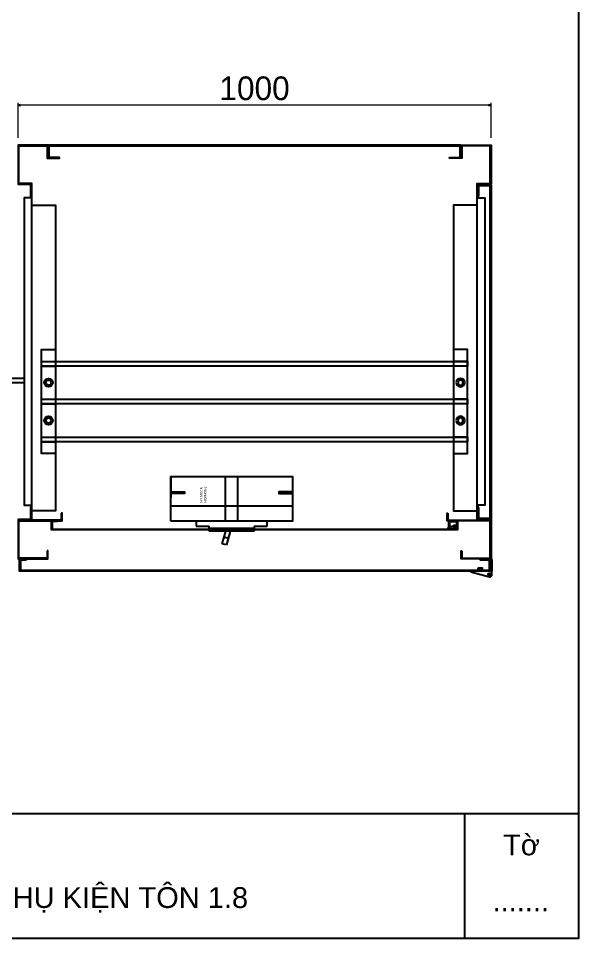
# Model space of a CAD drawing. Header units: millimetres. Extents: x 0 to 6523, y 0 to 4612.
# Drawn here: x 5338 to 6523, y 0 to 1944 of the extents above; entities that cross this region are included whole.
import ezdxf

# ---------------------------------------------------------------- set-up
doc = ezdxf.new("R2010")
doc.units = ezdxf.units.MM
doc.layers.add('DIM', color=253, linetype='Continuous')
doc.layers.add('Ghi chu', color=7, linetype='Continuous')
doc.styles.add('Arial', font='arial.ttf')
doc.dimstyles.new('CNC', dxfattribs={"dimtxt": 50, "dimasz": 5, "dimexe": 5, "dimexo": 15, "dimgap": 10, "dimtad": 1, "dimdec": 0, "dimtxsty": 'Standard', "dimblk": 'OPEN30', "dimcen": 10, "dimclrd": 5, "dimclre": 5, "dimclrt": 3, "dimazin": 3, "dimtfac": 1, "dimtdec": 0, "dimtmove": 0, "dimatfit": 3, "dimldrblk": 'ARCHTICK', "dimlwd": 9, "dimlwe": 9})

# ---------------------------------------------------------------- blocks, each defined once
blk = doc.blocks.new('HL044-2')
at = {"color": 1}
for p, q in [((0, -3), (0, 0)), ((0, 0), (23, 0)), ((4, -3), (4, 0)), ((10, -3), (10, 0)), ((22, -3), (0, -3)), ((22, -3), (22, -26)), ((25, -2), (25, -3)), ((25, -3), (25, -26)), ((25, -26), (-20, -26)), ((-20, -26), (-20, -28)), ((-20, -28), (19.5, -38.5)), ((-3, -19.5), (-3, -26)), ((-3, -19.5), (3, -20.1)), ((-3, -20.5), (3, -21.1)), ((-3, -21.5), (3, -22.1)), ((-3, -22.5), (3, -23.1)), ((-3, -23.5), (3, -24.1)), ((-3, -24.5), (3, -25.1)), ((-3, -25.5), (2.3, -26)), ((3, -19.5), (3, -26)), ((25, -33), (25, -26))]:
    blk.add_line(p, q, dxfattribs=at)
blk.add_lwpolyline([(-4, -19.5), (4, -19.5), (4, -26), (-4, -26)], close=True, dxfattribs=at)
blk.add_circle((19.5, -33), 2.5, dxfattribs=at)
for centre, radius, start, end in [((23, -2), 2, 0, 90), ((19.5, -33), 5.5, 270, 0)]:
    blk.add_arc(centre, radius, start, end, dxfattribs=at)
blk = doc.blocks.new('*D12')
at = {"color": 0, "linetype": 'ByBlock', "lineweight": -2}
for p, q in [((5337.4, 1760.5), (5342.4, 1761.8)), ((5342.4, 1759.1), (5337.4, 1760.5)), ((5337.4, 1760.5), (5342.4, 1760.5)), ((6332.4, 1761.8), (6337.4, 1760.5)), ((6337.4, 1760.5), (6332.4, 1759.1)), ((6337.4, 1760.5), (6332.4, 1760.5))]:
    blk.add_line(p, q, dxfattribs=at)
at = {"layer": 'Defpoints', "color": 0, "transparency": 16777216}
for p in [(5337.4, 1760.5), (5337.4, 1676.5), (6337.4, 1676.5)]:
    blk.add_point(p, dxfattribs=at)
at = {"layer": 'DIM', "color": 5, "lineweight": 9, "transparency": 16777216}
for p, q in [((5337.4, 1691.5), (5337.4, 1765.5)), ((6332.4, 1760.5), (5342.4, 1760.5)), ((6337.4, 1691.5), (6337.4, 1765.5))]:
    blk.add_line(p, q, dxfattribs=at)
at = {"layer": 'DIM', "color": 3, "transparency": 16777216, "insert": (5837.4, 1796), "char_height": 50, "attachment_point": 5}
blk.add_mtext('1000', dxfattribs=at)
blk = doc.blocks.new('_ArchTick')
at = {"color": 0, "const_width": 0.15}
blk.add_lwpolyline([(-0.5, -0.5), (0.5, 0.5)], dxfattribs=at)
blk = doc.blocks.new('_Open30')
at = {"color": 0, "linetype": 'ByBlock', "lineweight": -2}
for p, q in [((-1, 0.27), (0, 0)), ((0, 0), (-1, -0.27)), ((0, 0), (-1, 0))]:
    blk.add_line(p, q, dxfattribs=at)
blk = doc.blocks.new('HL036-1-2')
at = {"layer": 'Ghi chu', "color": 1}
for p, q in [((-3, 17.8), (-18.9, 17.8)), ((-18.9, 15.8), (-18.9, 17.8)), ((-12.1, 15.8), (-18.9, 15.8)), ((-16.4, 1), (-16.4, 14)), ((-15.6, 15), (-3.9, 17.7)), ((0, 0), (-15.4, 0)), ((-14.4, 3), (-14.4, 11.9)), ((0, 2), (-13.4, 2)), ((-13.1, 12.8), (-4.3, 9.8)), ((-6.2, 2), (-6.2, 0)), ((-1.2, 2), (-1.2, 0)), ((0, 0), (0, 2))]:
    blk.add_line(p, q, dxfattribs=at)
for radius in [4.1, 2.1]:
    blk.add_circle((-3, 13.7), radius, dxfattribs=at)
for centre, start, end in [((-15.4, 14), 102.9616, 180), ((-15.4, 1), 180, 270), ((-13.4, 11.9), 71.3254, 180), ((-13.4, 3), 180, 270)]:
    blk.add_arc(centre, 1, start, end, dxfattribs=at)
blk = doc.blocks.new('HYUNDAI MCCB HGM400-L')
at = {"color": 0}
for p, q in [((-21936.4, 7421.1), (-21936.4, 7164.1)), ((-21910.3, 7421.1), (-21918.3, 7421.1)), ((-21873.8, 7421.1), (-21910.3, 7421.1)), ((-21968.8, 7367.6), (-21978.8, 7367.6)), ((-21978.8, 7367.6), (-21978.8, 7340.1)), ((-21968.8, 7292.6), (-21968.8, 7367.6)), ((-21989.8, 7245.1), (-21989.8, 7340.1)), ((-21989.8, 7340.1), (-21983.8, 7340.1)), ((-21983.8, 7245.1), (-21983.8, 7340.1)), ((-21983.8, 7340.1), (-21978.8, 7340.1)), ((-22018.8, 7303.6), (-22016.1, 7312.8)), ((-22016.1, 7312.8), (-21989.8, 7305)), ((-21989.8, 7295.9), (-22018.8, 7303.6)), ((-22001.6, 7308.5), (-22004.3, 7299.7)), ((-21968.8, 7305.9), (-21873.8, 7305.9)), ((-21968.8, 7279.3), (-21873.8, 7279.3)), ((-21983.8, 7245.1), (-21989.8, 7245.1)), ((-21978.8, 7245.1), (-21983.8, 7245.1)), ((-21978.8, 7245.1), (-21978.8, 7217.6)), ((-21978.8, 7217.6), (-21968.8, 7217.6)), ((-21910.3, 7164.1), (-21918.3, 7164.1))]:
    blk.add_line(p, q, dxfattribs=at)
blk.add_lwpolyline([(-21968.8, 7421.1), (-21873.8, 7421.1), (-21873.8, 7164.1), (-21968.8, 7164.1)], close=True, dxfattribs=at)
at = {"color": 4}
for points in [[(-21910.3, 7421.1), (-21906.3, 7421.1), (-21906.3, 7392.1), (-21910.3, 7392.1)], [(-21910.3, 7164.1), (-21906.3, 7164.1), (-21906.3, 7193.1), (-21910.3, 7193.1)]]:
    blk.add_lwpolyline(points, close=True, dxfattribs=at)
at = {"insert": (-21928.9, 7359.4), "char_height": 5, "attachment_point": 1}
blk.add_mtext_dynamic_manual_height_columns('{\\C1;HD MCCB\\PHGM400-L}', width=37.687, gutter_width=1, heights=[0], dxfattribs=at)
blk = doc.blocks.new('*U10654')
at = {"color": 252}
for p, q in [((-85, 35), (-85, 5)), ((-75, 35), (-75, 5)), ((-5, 35), (-5, 5)), ((5, 35), (5, 5)), ((75, 35), (75, 5)), ((85, 35), (85, 5))]:
    blk.add_line(p, q, dxfattribs=at)
at = {"color": 1}
blk.add_lwpolyline([(-110, 5), (-110, 35), (110, 35), (110, 5)], close=True, dxfattribs=at)
at = {"color": 252}
for centre, radius in [((-40, 20), 9), ((-40, 20), 5.5), ((40, 20), 9), ((40, 20), 5.5)]:
    blk.add_circle(centre, radius, dxfattribs=at)
blk = doc.blocks.new('KHUNG CHUẨN')
at = {"color": 7}
for p, q in [((19889.25, -28535.16), (16919.25, -28535.16)), ((19779.25, -28535.16), (19779.25, -28655.16))]:
    blk.add_line(p, q, dxfattribs=at)
blk.add_lwpolyline([(16919.25, -26555.16), (19889.25, -26555.16), (19889.25, -28655.16), (16919.25, -28655.16)], close=True, dxfattribs=at)
at = {"color": 2, "insert": (19834.25, -28565.16), "char_height": 20, "width": 110, "attachment_point": 5, "style": 'Arial'}
blk.add_mtext('Tờ', dxfattribs=at)
at = {"color": 3, "style": 'Arial'}
for tag, p in [('#01', (17055.57, -28580.1)), ('#02', (17431.39, -28580.1)), ('#03', (18030.58, -28580.1)), ('#08', (18751.7, -28580.1)), ('#10', (19064.78, -28580.1)), ('#11', (19060.3, -28625.69)), ('#12', (19806.46, -28628.91)), ('#04', (17024.77, -28634.62)), ('#05', (17308.45, -28633.02)), ('#06', (17632.65, -28633.73)), ('#07', (18002.01, -28634.74)), ('#09', (18753.85, -28632.6))]:
    blk.add_attdef(tag, p, '', height=20, dxfattribs=at)

msp = doc.modelspace()

# ---------------------------------------------------------------- linework, layer by layer
at = {"color": 7}
for points in [[(5365.4, 1568.5), (5365.4, 1595), (5338.9, 1595), (5338.9, 1675), (5398.9, 1675), (5398.9, 1648.5), (5425.4, 1648.5), (5425.4, 1650), (5400.4, 1650), (5400.4, 1676.5), (5337.4, 1676.5), (5337.4, 1593.5), (5363.9, 1593.5), (5363.9, 1568.5)], [(5403.4, 1651), (5403.4, 1675), (6271.4, 1675), (6271.4, 1651), (6272.9, 1651), (6272.9, 1676.5), (5401.9, 1676.5), (5401.9, 1651)], [(6309.4, 1568.5), (6309.4, 1595), (6335.9, 1595), (6335.9, 1675), (6275.9, 1675), (6275.9, 1648.5), (6249.4, 1648.5), (6249.4, 1650), (6274.4, 1650), (6274.4, 1676.5), (6337.4, 1676.5), (6337.4, 1593.5), (6310.9, 1593.5), (6310.9, 1568.5)], [(6311.9, 888.5), (6335.9, 888.5), (6335.9, 1590.5), (6311.9, 1590.5), (6311.9, 1592), (6337.4, 1592), (6337.4, 887), (6311.9, 887)], [(5398.9, 819), (5398.9, 804), (5338.9, 804), (5338.9, 884), (5365.4, 884), (5365.4, 910.5), (5363.9, 910.5), (5363.9, 885.5), (5337.4, 885.5), (5337.4, 802.5), (5400.4, 802.5), (5400.4, 819)], [(6275.9, 819), (6275.9, 804), (6335.9, 804), (6335.9, 884), (6309.4, 884), (6309.4, 910.5), (6310.9, 910.5), (6310.9, 885.5), (6337.4, 885.5), (6337.4, 802.5), (6274.4, 802.5), (6274.4, 819)], [(5354.4, 799.5), (5342.4, 799.5), (5342.4, 778.5), (6334.4, 778.5), (6334.4, 799.5), (6322.4, 799.5), (6322.4, 801.5), (6336.4, 801.5), (6336.4, 776.5), (5340.4, 776.5), (5340.4, 801.5), (5354.4, 801.5)]]:
    msp.add_lwpolyline(points, close=True, dxfattribs=at)
at = {"color": 8}
for points in [[(5365.4, 915.5), (5365.4, 885.5), (5366.9, 885.5), (5366.9, 1595), (5365.4, 1595), (5365.4, 1565), (5350.4, 1565), (5350.4, 915.5), (5365.4, 915.5)], [(6309.4, 915.5), (6309.4, 885.5), (6307.9, 885.5), (6307.9, 1595), (6309.4, 1595), (6309.4, 1565), (6324.4, 1565), (6324.4, 915.5), (6309.4, 915.5)]]:
    msp.add_lwpolyline(points, dxfattribs=at)
at = {"color": 46, "ltscale": 3}
for points in [[(5366.9, 1549.4), (5416.9, 1549.4), (5416.9, 903.5), (5366.9, 903.5)], [(6307.9, 1549.4), (6257.9, 1549.4), (6257.9, 903.5), (6307.9, 903.5)]]:
    msp.add_lwpolyline(points, close=True, dxfattribs=at)
at = {"color": 2, "ltscale": 3}
for points in [[(5386.9, 1219.5), (6287.9, 1219.5), (6287.9, 1209.5), (5386.9, 1209.5)], [(5386.9, 1139.5), (6287.9, 1139.5), (6287.9, 1129.5), (5386.9, 1129.5)], [(5386.9, 1059.5), (6287.9, 1059.5), (6287.9, 1049.5), (5386.9, 1049.5)]]:
    msp.add_lwpolyline(points, close=True, dxfattribs=at)
at = {"color": 1, "ltscale": 3}
msp.add_lwpolyline([(4476.9, 1184), (5350.4, 1184), (5350.4, 1174), (4476.9, 1174)], close=True, dxfattribs=at)
at = {"color": 3}
for points in [[(5428.9, 899), (5428.9, 884), (5338.9, 884), (5338.9, 882.5), (5430.4, 882.5), (5430.4, 899)], [(6245.9, 899), (6245.9, 884), (6335.9, 884), (6335.9, 882.5), (6244.4, 882.5), (6244.4, 899)]]:
    msp.add_lwpolyline(points, close=True, dxfattribs=at)
at = {"color": 6}
msp.add_lwpolyline([(5419.9, 881), (5409.9, 881), (5409.9, 865), (6264.9, 865), (6264.9, 881), (6254.9, 881), (6254.9, 882.5), (6266.4, 882.5), (6266.4, 863.5), (5408.4, 863.5), (5408.4, 882.5), (5419.9, 882.5)], close=True, dxfattribs=at)

# ---------------------------------------------------------------- block references
at = {"color": 3}
ref = msp.add_blockref('KHUNG CHUẨN', (-37157.2, 62931), dxfattribs=dict(at, xscale=2.196150000008856, yscale=2.196150000008856, zscale=2.196150000008856))
ref.add_attrib('#11', 'TỦ trong nhà, CÁNH PHỤ KIỆN TÔN 1.8', (4702.1, 64.7), dxfattribs={"color": 3, "height": 43.923, "style": 'Arial'})
ref.add_attrib('#12', '.......', (6340.7, 57.6), dxfattribs={"color": 3, "height": 43.92, "style": 'Arial'})
at = {"rotation": 90}
msp.add_blockref('*U10654', (5421.9, 1134.5), dxfattribs=at)
at = {"xscale": -1, "rotation": 270}
msp.add_blockref('*U10654', (6252.9, 1134.5), dxfattribs=at)
at = {"color": 0, "rotation": 90}
msp.add_blockref('HYUNDAI MCCB HGM400-L', (13081.7, 22850.3), dxfattribs=at)
at = {"color": 7, "xscale": -1, "rotation": 180}
msp.add_blockref('HL036-1-2', (6263.8, 882.5), dxfattribs=at)
at = {"color": 7}
msp.add_blockref('HL044-2', (6314.4, 802.5), dxfattribs=at)

# ---------------------------------------------------------------- dimensions: what is measured, and where the dimension line sits
at = {"layer": 'DIM', "color": 7}
dim = msp.add_linear_dim(base=(5337.4, 1760.5), p1=(6337.4, 1676.5), p2=(5337.4, 1676.5), angle=180, dimstyle='CNC', dxfattribs=at)
dim.commit()
dim.dimension.update_dxf_attribs({"geometry": '*D12', "text_midpoint": (5837.4, 1796)})

doc.saveas('drawing.dxf')
